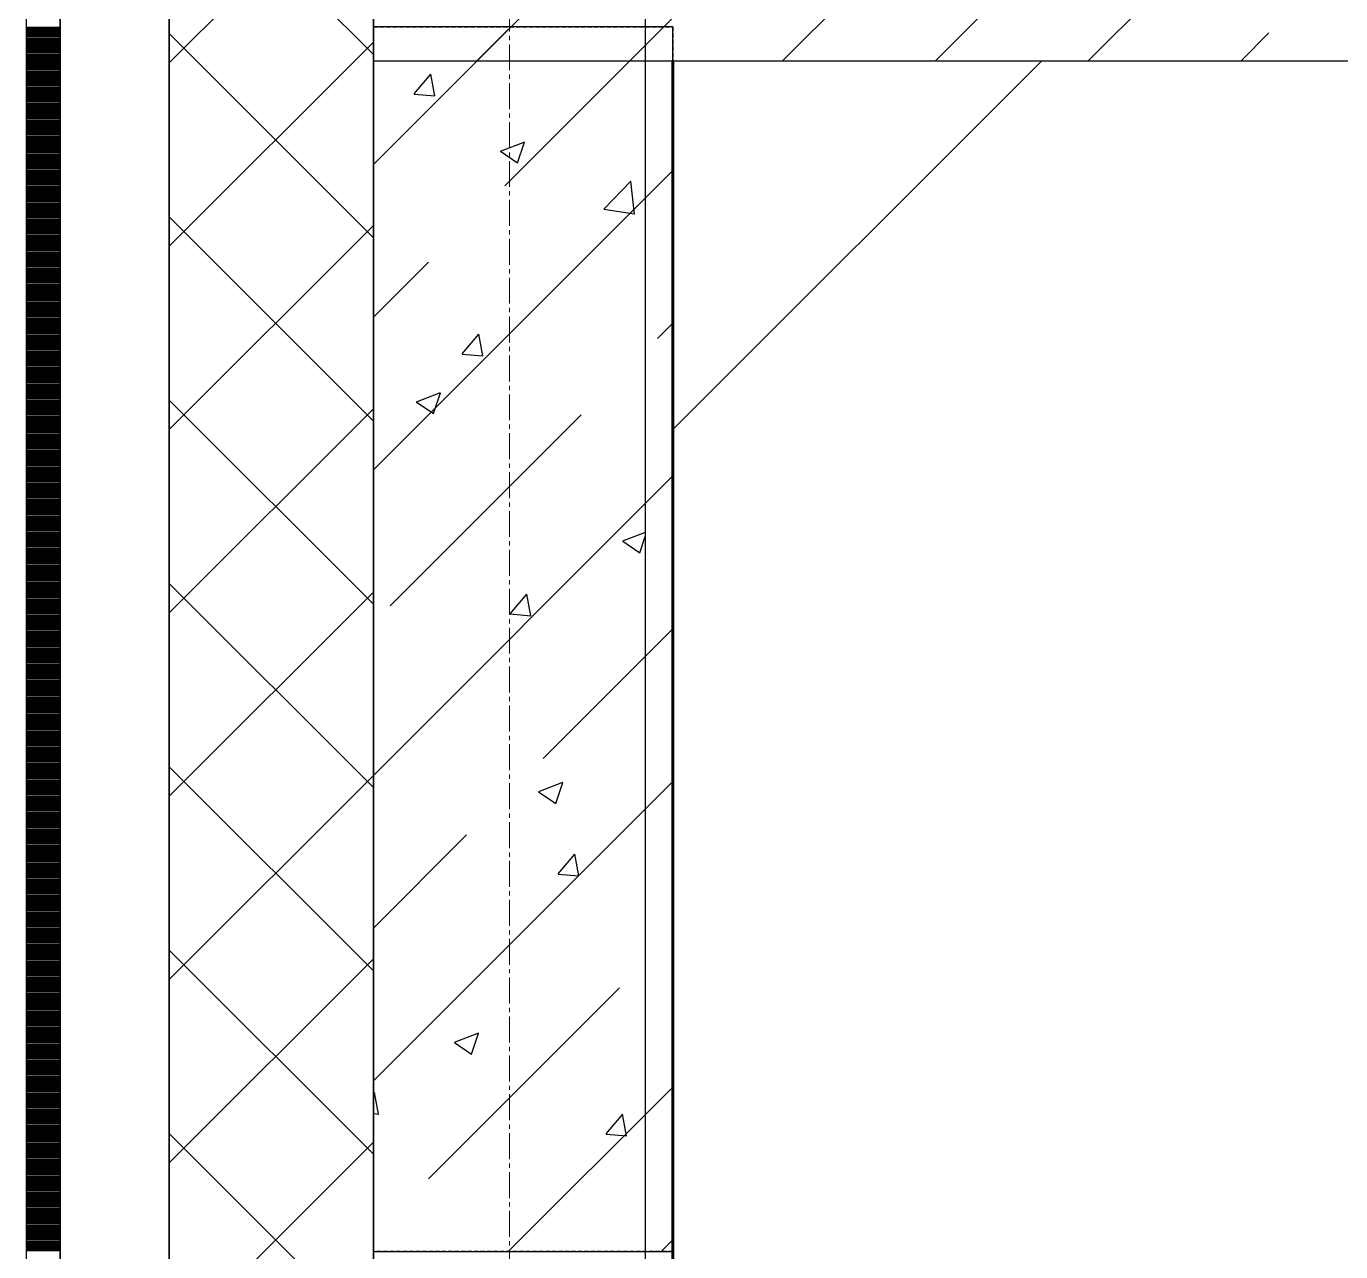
# Model space of a CAD drawing. Header units: millimetres. Extents: x 538266 to 1167394, y 114608 to 637157.
# Drawn here: x 1046079 to 1047044, y 559669 to 560569 of the extents above; entities that cross this region are included whole.
import ezdxf

# ---------------------------------------------------------------- set-up
doc = ezdxf.new("R2010")
doc.units = ezdxf.units.MM
for name, pattern in [('CENTER2', [28.575, 19.05, -3.175, 3.175, -3.175]), ('DASHED', [19.05, 12.7, -6.35]), ('HIDDEN2', [4.7625, 3.175, -1.5875])]:
    doc.linetypes.add(name, pattern=pattern)
for name, color, linetype, lineweight in [('0) шт стен 3 эт', 150, 'Continuous', 60), ('АР_Колонны', 70, 'Continuous', 30), ('АР_Стены ЖБ', 7, 'Continuous', 35), ('АР_Стены ПЕНОблок', 52, 'Continuous', 20), ('АР_Тонкая', 254, 'Continuous', 5), ('АР_Утеплитель', 31, 'Continuous', 0), ('АР_Штриховка', 8, 'Continuous', 0)]:
    doc.layers.add(name, color=color, linetype=linetype, lineweight=lineweight)
doc.layers.add('АР_Делит', color=120, linetype='Continuous', lineweight=0, plot=False)
doc.layers.add('РД_Оси_100', color=7, linetype='Continuous', lineweight=0, true_color=0x525252)
doc.layers.add('ФВ-5', color=7, linetype='Continuous')

# ---------------------------------------------------------------- blocks, each defined once
blk = doc.blocks.new('СОШ_2200_АР_ОСИ_М100_28.05.24')
at = {"layer": 'АР_Делит', "color": 251, "linetype": 'DASHED', "true_color": 0x636466}
blk.add_lwpolyline([(114955, 135155), (114955, -355), (93595.036, -355), (93595.036, 13855), (94145, 13855), (94145, 68320), (66055, 68320), (66055, 13857.73), (83455, 13857.73), (83455, -355), (45245, -355), (45245, 13145), (44695, 13145), (44695, 26755), (45245, 26755), (45245, 68320), (20455, 68320), (20455, 26755), (27955, 26755), (27955, 13145), (-355, 13145), (-355, 100855)], dxfattribs=at)
at = {"layer": 'РД_Оси_100', "color": 251, "linetype": 'CENTER2', "true_color": 0x636466}
blk.add_line((0, -6155), (0, 139938.679), dxfattribs=at)
blk = doc.blocks.new('3_этаж1')
at = {"layer": 'АР_Колонны', "color": 18, "linetype": 'HIDDEN2', "lineweight": 25, "true_color": 0x000000}
for p, q in [((684283.57, 560568.74), (684503.57, 560568.74)), ((684283.57, 559668.74), (684283.57, 560568.74)), ((684503.57, 560568.74), (684503.57, 559668.74)), ((684503.57, 559668.74), (684283.57, 559668.74))]:
    blk.add_line(p, q, dxfattribs=at)
at = {"layer": 'АР_Колонны', "color": 18, "linetype": 'Continuous', "lineweight": 25, "true_color": 0x000000}
for p, q in [((684503.57, 560568.74), (684283.57, 560568.74)), ((684283.57, 560568.74), (684283.57, 559668.74)), ((684503.57, 560568.74), (684283.57, 560568.74)), ((684283.57, 560568.74), (684283.57, 559668.74)), ((684503.57, 559668.74), (684503.57, 560568.74)), ((684503.57, 559668.74), (684503.57, 560568.74)), ((684283.57, 559668.74), (684503.57, 559668.74)), ((684283.57, 559668.74), (684503.57, 559668.74))]:
    blk.add_line(p, q, dxfattribs=at)
at = {"layer": 'АР_Стены ЖБ', "color": 18, "linetype": 'Continuous', "lineweight": 25, "true_color": 0x000000}
for p, q in [((684283.57, 560793.74), (684283.57, 560543.74)), ((684503.57, 560568.74), (684283.57, 560568.74)), ((684283.57, 560568.74), (684283.57, 559668.74)), ((684503.57, 559668.74), (684503.57, 560568.74)), ((684283.57, 560543.74), (697408.57, 560543.74)), ((684283.57, 559668.74), (684503.57, 559668.74))]:
    blk.add_line(p, q, dxfattribs=at)
at = {"layer": 'АР_Стены ПЕНОблок', "color": 18, "linetype": 'Continuous', "lineweight": 25, "true_color": 0x000000}
for p, q in [((684283.57, 587568.74), (684283.57, 511368.74)), ((684483.57, 511368.74), (684483.57, 587568.74))]:
    blk.add_line(p, q, dxfattribs=at)
at = {"layer": 'АР_Тонкая', "color": 18, "linetype": 'Continuous', "lineweight": 25, "true_color": 0x000000}
for p, q in [((684028.57, 587568.74), (684028.57, 511368.74)), ((684053.57, 587568.74), (684053.57, 511368.74)), ((684053.57, 511368.74), (684053.57, 587568.74)), ((684133.57, 511368.74), (684133.57, 587568.74))]:
    blk.add_line(p, q, dxfattribs=at)
at = {"layer": 'АР_Утеплитель', "color": 18, "linetype": 'Continuous', "lineweight": 25, "true_color": 0x000000}
for p, q in [((684133.57, 587568.74), (684133.57, 511368.74)), ((684283.57, 511368.74), (684283.57, 587568.74))]:
    blk.add_line(p, q, dxfattribs=at)
at = {"layer": 'АР_Штриховка', "color": 18, "linetype": 'Continuous', "lineweight": 25, "true_color": 0x000000}
for p, q in [((684359.65, 560543.74), (684609.65, 560793.74)), ((684584.16, 560543.74), (684834.16, 560793.74)), ((684808.67, 560543.74), (685058.67, 560793.74)), ((684283.57, 560548.46), (684133.57, 560698.46)), ((684133.57, 560542.17), (684283.57, 560692.17)), ((684696.41, 560543.74), (684829.11, 560676.44)), ((684471.91, 560543.74), (684520.41, 560592.25)), ((684028.57, 560568.49), (684053.57, 560568.49)), ((684028.57, 560567.49), (684053.57, 560567.49)), ((684028.57, 560566.49), (684053.57, 560566.49)), ((684028.57, 560565.49), (684053.57, 560565.49)), ((684028.57, 560564.49), (684053.57, 560564.49)), ((684028.57, 560563.49), (684053.57, 560563.49)), ((684028.57, 560562.49), (684053.57, 560562.49)), ((684028.57, 560561.49), (684053.57, 560561.49)), ((684283.57, 560413.75), (684133.57, 560563.75)), ((684283.57, 560467.66), (684384.65, 560568.74)), ((684380.1, 560451.93), (684496.91, 560568.74)), ((684920.92, 560543.74), (684941.36, 560564.19)), ((684028.57, 560560.49), (684053.57, 560560.49)), ((684028.57, 560559.49), (684053.57, 560559.49)), ((684028.57, 560558.49), (684053.57, 560558.49)), ((684028.57, 560557.49), (684053.57, 560557.49)), ((684028.57, 560556.49), (684053.57, 560556.49)), ((684028.57, 560555.49), (684053.57, 560555.49)), ((684028.57, 560554.49), (684053.57, 560554.49)), ((684028.57, 560553.49), (684053.57, 560553.49)), ((684028.57, 560552.49), (684053.57, 560552.49)), ((684133.57, 560407.47), (684283.57, 560557.47)), ((684028.57, 560551.49), (684053.57, 560551.49)), ((684028.57, 560550.49), (684053.57, 560550.49)), ((684028.57, 560549.49), (684053.57, 560549.49)), ((684028.57, 560548.49), (684053.57, 560548.49)), ((684028.57, 560547.49), (684053.57, 560547.49)), ((684028.57, 560546.49), (684053.57, 560546.49)), ((684028.57, 560545.49), (684053.57, 560545.49)), ((684028.57, 560544.49), (684053.57, 560544.49)), ((684028.57, 560543.49), (684053.57, 560543.49)), ((684028.57, 560542.49), (684053.57, 560542.49)), ((684028.57, 560541.49), (684053.57, 560541.49)), ((684028.57, 560540.49), (684053.57, 560540.49)), ((684028.57, 560539.49), (684053.57, 560539.49)), ((684028.57, 560538.49), (684053.57, 560538.49)), ((684028.57, 560537.49), (684053.57, 560537.49)), ((684028.57, 560536.49), (684053.57, 560536.49)), ((684028.57, 560535.49), (684053.57, 560535.49)), ((684028.57, 560534.49), (684053.57, 560534.49)), ((684028.57, 560533.49), (684053.57, 560533.49)), ((684028.57, 560532.49), (684053.57, 560532.49)), ((684313.59, 560519.36), (684325.84, 560533.95)), ((684328.64, 560518), (684325.7, 560533.92)), ((684028.57, 560531.49), (684053.57, 560531.49)), ((684028.57, 560530.49), (684053.57, 560530.49)), ((684028.57, 560529.49), (684053.57, 560529.49)), ((684028.57, 560528.49), (684053.57, 560528.49)), ((684028.57, 560527.49), (684053.57, 560527.49)), ((684028.57, 560526.49), (684053.57, 560526.49)), ((684028.57, 560525.49), (684053.57, 560525.49)), ((684028.57, 560524.49), (684053.57, 560524.49)), ((684028.57, 560523.49), (684053.57, 560523.49)), ((684028.57, 560522.49), (684053.57, 560522.49)), ((684028.57, 560521.49), (684053.57, 560521.49)), ((684028.57, 560520.49), (684053.57, 560520.49)), ((684028.57, 560519.49), (684053.57, 560519.49)), ((684028.57, 560518.49), (684053.57, 560518.49)), ((684028.57, 560517.49), (684053.57, 560517.49)), ((684028.57, 560516.49), (684053.57, 560516.49)), ((684028.57, 560515.49), (684053.57, 560515.49)), ((684028.57, 560514.49), (684053.57, 560514.49)), ((684028.57, 560513.49), (684053.57, 560513.49)), ((684313.59, 560519.35), (684328.77, 560518.02)), ((684028.57, 560512.49), (684053.57, 560512.49)), ((684028.57, 560511.49), (684053.57, 560511.49)), ((684028.57, 560510.49), (684053.57, 560510.49)), ((684028.57, 560509.49), (684053.57, 560509.49)), ((684028.57, 560508.49), (684053.57, 560508.49)), ((684028.57, 560507.49), (684053.57, 560507.49)), ((684028.57, 560506.49), (684053.57, 560506.49)), ((684028.57, 560505.49), (684053.57, 560505.49)), ((684028.57, 560504.49), (684053.57, 560504.49)), ((684028.57, 560503.49), (684053.57, 560503.49)), ((684028.57, 560502.49), (684053.57, 560502.49)), ((684028.57, 560501.49), (684053.57, 560501.49)), ((684028.57, 560500.49), (684053.57, 560500.49)), ((684028.57, 560499.49), (684053.57, 560499.49)), ((684028.57, 560498.49), (684053.57, 560498.49)), ((684028.57, 560497.49), (684053.57, 560497.49)), ((684028.57, 560496.49), (684053.57, 560496.49)), ((684028.57, 560495.49), (684053.57, 560495.49)), ((684028.57, 560494.49), (684053.57, 560494.49)), ((684028.57, 560493.49), (684053.57, 560493.49)), ((684028.57, 560492.49), (684053.57, 560492.49)), ((684028.57, 560491.49), (684053.57, 560491.49)), ((684028.57, 560490.49), (684053.57, 560490.49)), ((684028.57, 560489.49), (684053.57, 560489.49)), ((684028.57, 560488.49), (684053.57, 560488.49)), ((684028.57, 560487.49), (684053.57, 560487.49)), ((684028.57, 560486.49), (684053.57, 560486.49)), ((684028.57, 560485.49), (684053.57, 560485.49)), ((684028.57, 560484.49), (684053.57, 560484.49)), ((684376.97, 560477.45), (684394.75, 560484.28)), ((684389.52, 560468.72), (684394.67, 560484.07)), ((684028.57, 560483.49), (684053.57, 560483.49)), ((684028.57, 560482.49), (684053.57, 560482.49)), ((684028.57, 560481.49), (684053.57, 560481.49)), ((684028.57, 560480.49), (684053.57, 560480.49)), ((684028.57, 560479.49), (684053.57, 560479.49)), ((684028.57, 560478.49), (684053.57, 560478.49)), ((684028.57, 560477.49), (684053.57, 560477.49)), ((684028.57, 560476.49), (684053.57, 560476.49)), ((684028.57, 560475.49), (684053.57, 560475.49)), ((684028.57, 560474.49), (684053.57, 560474.49)), ((684376.87, 560477.24), (684389.51, 560468.72)), ((684028.57, 560473.49), (684053.57, 560473.49)), ((684028.57, 560472.49), (684053.57, 560472.49)), ((684028.57, 560471.49), (684053.57, 560471.49)), ((684028.57, 560470.49), (684053.57, 560470.49)), ((684028.57, 560469.49), (684053.57, 560469.49)), ((684028.57, 560468.49), (684053.57, 560468.49)), ((684028.57, 560467.49), (684053.57, 560467.49)), ((684028.57, 560466.49), (684053.57, 560466.49)), ((684028.57, 560465.49), (684053.57, 560465.49)), ((684028.57, 560464.49), (684053.57, 560464.49)), ((684028.57, 560463.49), (684053.57, 560463.49)), ((684028.57, 560462.49), (684053.57, 560462.49)), ((684028.57, 560461.49), (684053.57, 560461.49)), ((684028.57, 560460.49), (684053.57, 560460.49)), ((684028.57, 560459.49), (684053.57, 560459.49)), ((684028.57, 560458.49), (684053.57, 560458.49)), ((684028.57, 560457.49), (684053.57, 560457.49)), ((684028.57, 560456.49), (684053.57, 560456.49)), ((684028.57, 560455.49), (684053.57, 560455.49)), ((684283.57, 560243.16), (684503.57, 560463.16)), ((684452.85, 560434.66), (684472.63, 560455.28)), ((684475.42, 560431.15), (684472.62, 560455.28)), ((684028.57, 560454.49), (684053.57, 560454.49)), ((684028.57, 560453.49), (684053.57, 560453.49)), ((684028.57, 560452.49), (684053.57, 560452.49)), ((684028.57, 560451.49), (684053.57, 560451.49)), ((684028.57, 560450.49), (684053.57, 560450.49)), ((684028.57, 560449.49), (684053.57, 560449.49)), ((684028.57, 560448.49), (684053.57, 560448.49)), ((684028.57, 560447.49), (684053.57, 560447.49)), ((684028.57, 560446.49), (684053.57, 560446.49)), ((684028.57, 560445.49), (684053.57, 560445.49)), ((684028.57, 560444.49), (684053.57, 560444.49)), ((684028.57, 560443.49), (684053.57, 560443.49)), ((684028.57, 560442.49), (684053.57, 560442.49)), ((684028.57, 560441.49), (684053.57, 560441.49)), ((684028.57, 560440.49), (684053.57, 560440.49)), ((684028.57, 560439.49), (684053.57, 560439.49)), ((684028.57, 560438.49), (684053.57, 560438.49)), ((684028.57, 560437.49), (684053.57, 560437.49)), ((684028.57, 560436.49), (684053.57, 560436.49)), ((684028.57, 560435.49), (684053.57, 560435.49)), ((684028.57, 560434.49), (684053.57, 560434.49)), ((684028.57, 560433.49), (684053.57, 560433.49)), ((684028.57, 560432.49), (684053.57, 560432.49)), ((684028.57, 560431.49), (684053.57, 560431.49)), ((684028.57, 560430.49), (684053.57, 560430.49)), ((684028.57, 560429.49), (684053.57, 560429.49)), ((684028.57, 560428.49), (684053.57, 560428.49)), ((684028.57, 560427.49), (684053.57, 560427.49)), ((684028.57, 560426.49), (684053.57, 560426.49)), ((684283.57, 560279.05), (684133.57, 560429.05)), ((684452.84, 560434.69), (684475.43, 560431.18)), ((684028.57, 560425.49), (684053.57, 560425.49)), ((684028.57, 560424.49), (684053.57, 560424.49)), ((684028.57, 560423.49), (684053.57, 560423.49)), ((684028.57, 560422.49), (684053.57, 560422.49)), ((684028.57, 560421.49), (684053.57, 560421.49)), ((684028.57, 560420.49), (684053.57, 560420.49)), ((684028.57, 560419.49), (684053.57, 560419.49)), ((684028.57, 560418.49), (684053.57, 560418.49)), ((684028.57, 560417.49), (684053.57, 560417.49)), ((684028.57, 560416.49), (684053.57, 560416.49)), ((684133.57, 560272.76), (684283.57, 560422.76)), ((684028.57, 560415.49), (684053.57, 560415.49)), ((684028.57, 560414.49), (684053.57, 560414.49)), ((684028.57, 560413.49), (684053.57, 560413.49)), ((684028.57, 560412.49), (684053.57, 560412.49)), ((684028.57, 560411.49), (684053.57, 560411.49)), ((684028.57, 560410.49), (684053.57, 560410.49)), ((684028.57, 560409.49), (684053.57, 560409.49)), ((684028.57, 560408.49), (684053.57, 560408.49)), ((684028.57, 560407.49), (684053.57, 560407.49)), ((684028.57, 560406.49), (684053.57, 560406.49)), ((684028.57, 560405.49), (684053.57, 560405.49)), ((684028.57, 560404.49), (684053.57, 560404.49)), ((684028.57, 560403.49), (684053.57, 560403.49)), ((684028.57, 560402.49), (684053.57, 560402.49)), ((684028.57, 560401.49), (684053.57, 560401.49)), ((684028.57, 560400.49), (684053.57, 560400.49)), ((684028.57, 560399.49), (684053.57, 560399.49)), ((684028.57, 560398.49), (684053.57, 560398.49)), ((684028.57, 560397.49), (684053.57, 560397.49)), ((684028.57, 560396.49), (684053.57, 560396.49)), ((684028.57, 560395.49), (684053.57, 560395.49)), ((684028.57, 560394.49), (684053.57, 560394.49)), ((684028.57, 560393.49), (684053.57, 560393.49)), ((684028.57, 560392.49), (684053.57, 560392.49)), ((684028.57, 560391.49), (684053.57, 560391.49)), ((684028.57, 560390.49), (684053.57, 560390.49)), ((684028.57, 560389.49), (684053.57, 560389.49)), ((684028.57, 560388.49), (684053.57, 560388.49)), ((684028.57, 560387.49), (684053.57, 560387.49)), ((684283.57, 560355.41), (684323.97, 560395.81)), ((684028.57, 560386.49), (684053.57, 560386.49)), ((684028.57, 560385.49), (684053.57, 560385.49)), ((684028.57, 560384.49), (684053.57, 560384.49)), ((684028.57, 560383.49), (684053.57, 560383.49)), ((684028.57, 560382.49), (684053.57, 560382.49)), ((684028.57, 560381.49), (684053.57, 560381.49)), ((684028.57, 560380.49), (684053.57, 560380.49)), ((684028.57, 560379.49), (684053.57, 560379.49)), ((684028.57, 560378.49), (684053.57, 560378.49)), ((684028.57, 560377.49), (684053.57, 560377.49)), ((684028.57, 560376.49), (684053.57, 560376.49)), ((684028.57, 560375.49), (684053.57, 560375.49)), ((684028.57, 560374.49), (684053.57, 560374.49)), ((684028.57, 560373.49), (684053.57, 560373.49)), ((684028.57, 560372.49), (684053.57, 560372.49)), ((684028.57, 560371.49), (684053.57, 560371.49)), ((684028.57, 560370.49), (684053.57, 560370.49)), ((684028.57, 560369.49), (684053.57, 560369.49)), ((684028.57, 560368.49), (684053.57, 560368.49)), ((684028.57, 560367.49), (684053.57, 560367.49)), ((684028.57, 560366.49), (684053.57, 560366.49)), ((684028.57, 560365.49), (684053.57, 560365.49)), ((684028.57, 560364.49), (684053.57, 560364.49)), ((684028.57, 560363.49), (684053.57, 560363.49)), ((684028.57, 560362.49), (684053.57, 560362.49)), ((684028.57, 560361.49), (684053.57, 560361.49)), ((684028.57, 560360.49), (684053.57, 560360.49)), ((684028.57, 560359.49), (684053.57, 560359.49)), ((684028.57, 560358.49), (684053.57, 560358.49)), ((684028.57, 560357.49), (684053.57, 560357.49)), ((684028.57, 560356.49), (684053.57, 560356.49)), ((684028.57, 560355.49), (684053.57, 560355.49)), ((684028.57, 560354.49), (684053.57, 560354.49)), ((684028.57, 560353.49), (684053.57, 560353.49)), ((684028.57, 560352.49), (684053.57, 560352.49)), ((684028.57, 560351.49), (684053.57, 560351.49)), ((684028.57, 560350.49), (684053.57, 560350.49)), ((684028.57, 560349.49), (684053.57, 560349.49)), ((684492.35, 560339.68), (684503.57, 560350.9)), ((684028.57, 560348.49), (684053.57, 560348.49)), ((684028.57, 560347.49), (684053.57, 560347.49)), ((684028.57, 560346.49), (684053.57, 560346.49)), ((684028.57, 560345.49), (684053.57, 560345.49)), ((684028.57, 560344.49), (684053.57, 560344.49)), ((684028.57, 560343.49), (684053.57, 560343.49)), ((684028.57, 560342.49), (684053.57, 560342.49)), ((684028.57, 560341.49), (684053.57, 560341.49)), ((684028.57, 560340.49), (684053.57, 560340.49)), ((684028.57, 560339.49), (684053.57, 560339.49)), ((684348.84, 560328.3), (684361.08, 560342.9)), ((684363.88, 560326.94), (684360.94, 560342.86)), ((684028.57, 560338.49), (684053.57, 560338.49)), ((684028.57, 560337.49), (684053.57, 560337.49)), ((684028.57, 560336.49), (684053.57, 560336.49)), ((684028.57, 560335.49), (684053.57, 560335.49)), ((684028.57, 560334.49), (684053.57, 560334.49)), ((684028.57, 560333.49), (684053.57, 560333.49)), ((684028.57, 560332.49), (684053.57, 560332.49)), ((684028.57, 560331.49), (684053.57, 560331.49)), ((684028.57, 560330.49), (684053.57, 560330.49)), ((684028.57, 560329.49), (684053.57, 560329.49)), ((684028.57, 560328.49), (684053.57, 560328.49)), ((684028.57, 560327.49), (684053.57, 560327.49)), ((684028.57, 560326.49), (684053.57, 560326.49)), ((684028.57, 560325.49), (684053.57, 560325.49)), ((684028.57, 560324.49), (684053.57, 560324.49)), ((684028.57, 560323.49), (684053.57, 560323.49)), ((684028.57, 560322.49), (684053.57, 560322.49)), ((684028.57, 560321.49), (684053.57, 560321.49)), ((684028.57, 560320.49), (684053.57, 560320.49)), ((684348.83, 560328.29), (684364.02, 560326.97)), ((684028.57, 560319.49), (684053.57, 560319.49)), ((684028.57, 560318.49), (684053.57, 560318.49)), ((684028.57, 560317.49), (684053.57, 560317.49)), ((684028.57, 560316.49), (684053.57, 560316.49)), ((684028.57, 560315.49), (684053.57, 560315.49)), ((684028.57, 560314.49), (684053.57, 560314.49)), ((684028.57, 560313.49), (684053.57, 560313.49)), ((684028.57, 560312.49), (684053.57, 560312.49)), ((684028.57, 560311.49), (684053.57, 560311.49)), ((684028.57, 560310.49), (684053.57, 560310.49)), ((684028.57, 560309.49), (684053.57, 560309.49)), ((684028.57, 560308.49), (684053.57, 560308.49)), ((684028.57, 560307.49), (684053.57, 560307.49)), ((684028.57, 560306.49), (684053.57, 560306.49)), ((684028.57, 560305.49), (684053.57, 560305.49)), ((684028.57, 560304.49), (684053.57, 560304.49)), ((684028.57, 560303.49), (684053.57, 560303.49)), ((684028.57, 560302.49), (684053.57, 560302.49)), ((684028.57, 560301.49), (684053.57, 560301.49)), ((684028.57, 560300.49), (684053.57, 560300.49)), ((684028.57, 560299.49), (684053.57, 560299.49)), ((684028.57, 560298.49), (684053.57, 560298.49)), ((684028.57, 560297.49), (684053.57, 560297.49)), ((684028.57, 560296.49), (684053.57, 560296.49)), ((684028.57, 560295.49), (684053.57, 560295.49)), ((684028.57, 560294.49), (684053.57, 560294.49)), ((684028.57, 560293.49), (684053.57, 560293.49)), ((684028.57, 560292.49), (684053.57, 560292.49)), ((684028.57, 560291.49), (684053.57, 560291.49)), ((684283.57, 560144.35), (684133.57, 560294.35)), ((684315.07, 560293.06), (684327.71, 560284.53)), ((684315.17, 560293.26), (684332.95, 560300.09)), ((684327.72, 560284.53), (684332.87, 560299.88)), ((684028.57, 560290.49), (684053.57, 560290.49)), ((684028.57, 560289.49), (684053.57, 560289.49)), ((684028.57, 560288.49), (684053.57, 560288.49)), ((684028.57, 560287.49), (684053.57, 560287.49)), ((684028.57, 560286.49), (684053.57, 560286.49)), ((684028.57, 560285.49), (684053.57, 560285.49)), ((684028.57, 560284.49), (684053.57, 560284.49)), ((684028.57, 560283.49), (684053.57, 560283.49)), ((684028.57, 560282.49), (684053.57, 560282.49)), ((684028.57, 560281.49), (684053.57, 560281.49)), ((684133.57, 560138.06), (684283.57, 560288.06)), ((684295.91, 560143.24), (684436.22, 560283.55)), ((684028.57, 560280.49), (684053.57, 560280.49)), ((684028.57, 560279.49), (684053.57, 560279.49)), ((684028.57, 560278.49), (684053.57, 560278.49)), ((684028.57, 560277.49), (684053.57, 560277.49)), ((684028.57, 560276.49), (684053.57, 560276.49)), ((684028.57, 560275.49), (684053.57, 560275.49)), ((684028.57, 560274.49), (684053.57, 560274.49)), ((684028.57, 560273.49), (684053.57, 560273.49)), ((684028.57, 560272.49), (684053.57, 560272.49)), ((684028.57, 560271.49), (684053.57, 560271.49)), ((684028.57, 560270.49), (684053.57, 560270.49)), ((684028.57, 560269.49), (684053.57, 560269.49)), ((684028.57, 560268.49), (684053.57, 560268.49)), ((684028.57, 560267.49), (684053.57, 560267.49)), ((684028.57, 560266.49), (684053.57, 560266.49)), ((684028.57, 560265.49), (684053.57, 560265.49)), ((684028.57, 560264.49), (684053.57, 560264.49)), ((684028.57, 560263.49), (684053.57, 560263.49)), ((684028.57, 560262.49), (684053.57, 560262.49)), ((684028.57, 560261.49), (684053.57, 560261.49)), ((684028.57, 560260.49), (684053.57, 560260.49)), ((684028.57, 560259.49), (684053.57, 560259.49)), ((684028.57, 560258.49), (684053.57, 560258.49)), ((684028.57, 560257.49), (684053.57, 560257.49)), ((684028.57, 560256.49), (684053.57, 560256.49)), ((684028.57, 560255.49), (684053.57, 560255.49)), ((684028.57, 560254.49), (684053.57, 560254.49)), ((684028.57, 560253.49), (684053.57, 560253.49)), ((684028.57, 560252.49), (684053.57, 560252.49)), ((684028.57, 560251.49), (684053.57, 560251.49)), ((684028.57, 560250.49), (684053.57, 560250.49)), ((684028.57, 560249.49), (684053.57, 560249.49)), ((684028.57, 560248.49), (684053.57, 560248.49)), ((684028.57, 560247.49), (684053.57, 560247.49)), ((684028.57, 560246.49), (684053.57, 560246.49)), ((684028.57, 560245.49), (684053.57, 560245.49)), ((684028.57, 560244.49), (684053.57, 560244.49)), ((684028.57, 560243.49), (684053.57, 560243.49)), ((684028.57, 560242.49), (684053.57, 560242.49)), ((684028.57, 560241.49), (684053.57, 560241.49)), ((684028.57, 560240.49), (684053.57, 560240.49)), ((684028.57, 560239.49), (684053.57, 560239.49)), ((684028.57, 560238.49), (684053.57, 560238.49)), ((684028.57, 560237.49), (684053.57, 560237.49)), ((684028.57, 560236.49), (684053.57, 560236.49)), ((684028.57, 560235.49), (684053.57, 560235.49)), ((684028.57, 560234.49), (684053.57, 560234.49)), ((684028.57, 560233.49), (684053.57, 560233.49)), ((684283.57, 560018.65), (684503.57, 560238.65)), ((684028.57, 560232.49), (684053.57, 560232.49)), ((684028.57, 560231.49), (684053.57, 560231.49)), ((684028.57, 560230.49), (684053.57, 560230.49)), ((684028.57, 560229.49), (684053.57, 560229.49)), ((684028.57, 560228.49), (684053.57, 560228.49)), ((684028.57, 560227.49), (684053.57, 560227.49)), ((684028.57, 560226.49), (684053.57, 560226.49)), ((684028.57, 560225.49), (684053.57, 560225.49)), ((684028.57, 560224.49), (684053.57, 560224.49)), ((684028.57, 560223.49), (684053.57, 560223.49)), ((684028.57, 560222.49), (684053.57, 560222.49)), ((684028.57, 560221.49), (684053.57, 560221.49)), ((684028.57, 560220.49), (684053.57, 560220.49)), ((684028.57, 560219.49), (684053.57, 560219.49)), ((684028.57, 560218.49), (684053.57, 560218.49)), ((684028.57, 560217.49), (684053.57, 560217.49)), ((684028.57, 560216.49), (684053.57, 560216.49)), ((684028.57, 560215.49), (684053.57, 560215.49)), ((684028.57, 560214.49), (684053.57, 560214.49)), ((684028.57, 560213.49), (684053.57, 560213.49)), ((684028.57, 560212.49), (684053.57, 560212.49)), ((684028.57, 560211.49), (684053.57, 560211.49)), ((684028.57, 560210.49), (684053.57, 560210.49)), ((684028.57, 560209.49), (684053.57, 560209.49)), ((684028.57, 560208.49), (684053.57, 560208.49)), ((684028.57, 560207.49), (684053.57, 560207.49)), ((684028.57, 560206.49), (684053.57, 560206.49)), ((684028.57, 560205.49), (684053.57, 560205.49)), ((684028.57, 560204.49), (684053.57, 560204.49)), ((684028.57, 560203.49), (684053.57, 560203.49)), ((684028.57, 560202.49), (684053.57, 560202.49)), ((684028.57, 560201.49), (684053.57, 560201.49)), ((684028.57, 560200.49), (684053.57, 560200.49)), ((684028.57, 560199.49), (684053.57, 560199.49)), ((684028.57, 560198.49), (684053.57, 560198.49)), ((684028.57, 560197.49), (684053.57, 560197.49)), ((684028.57, 560196.49), (684053.57, 560196.49)), ((684028.57, 560195.49), (684053.57, 560195.49)), ((684028.57, 560194.49), (684053.57, 560194.49)), ((684466.78, 560191), (684483.57, 560197.44)), ((684479.33, 560182.27), (684483.57, 560194.91)), ((684028.57, 560193.49), (684053.57, 560193.49)), ((684028.57, 560192.49), (684053.57, 560192.49)), ((684028.57, 560191.49), (684053.57, 560191.49)), ((684028.57, 560190.49), (684053.57, 560190.49)), ((684028.57, 560189.49), (684053.57, 560189.49)), ((684028.57, 560188.49), (684053.57, 560188.49)), ((684028.57, 560187.49), (684053.57, 560187.49)), ((684028.57, 560186.49), (684053.57, 560186.49)), ((684028.57, 560185.49), (684053.57, 560185.49)), ((684466.69, 560190.79), (684479.32, 560182.27)), ((684028.57, 560184.49), (684053.57, 560184.49)), ((684028.57, 560183.49), (684053.57, 560183.49)), ((684028.57, 560182.49), (684053.57, 560182.49)), ((684028.57, 560181.49), (684053.57, 560181.49)), ((684028.57, 560180.49), (684053.57, 560180.49)), ((684028.57, 560179.49), (684053.57, 560179.49)), ((684028.57, 560178.49), (684053.57, 560178.49)), ((684028.57, 560177.49), (684053.57, 560177.49)), ((684028.57, 560176.49), (684053.57, 560176.49)), ((684028.57, 560175.49), (684053.57, 560175.49)), ((684028.57, 560174.49), (684053.57, 560174.49)), ((684028.57, 560173.49), (684053.57, 560173.49)), ((684028.57, 560172.49), (684053.57, 560172.49)), ((684028.57, 560171.49), (684053.57, 560171.49)), ((684028.57, 560170.49), (684053.57, 560170.49)), ((684028.57, 560169.49), (684053.57, 560169.49)), ((684028.57, 560168.49), (684053.57, 560168.49)), ((684028.57, 560167.49), (684053.57, 560167.49)), ((684028.57, 560166.49), (684053.57, 560166.49)), ((684028.57, 560165.49), (684053.57, 560165.49)), ((684028.57, 560164.49), (684053.57, 560164.49)), ((684028.57, 560163.49), (684053.57, 560163.49)), ((684028.57, 560162.49), (684053.57, 560162.49)), ((684028.57, 560161.49), (684053.57, 560161.49)), ((684028.57, 560160.49), (684053.57, 560160.49)), ((684028.57, 560159.49), (684053.57, 560159.49)), ((684028.57, 560158.49), (684053.57, 560158.49)), ((684028.57, 560157.49), (684053.57, 560157.49)), ((684028.57, 560156.49), (684053.57, 560156.49)), ((684283.57, 560009.64), (684133.57, 560159.64)), ((684028.57, 560155.49), (684053.57, 560155.49)), ((684028.57, 560154.49), (684053.57, 560154.49)), ((684028.57, 560153.49), (684053.57, 560153.49)), ((684028.57, 560152.49), (684053.57, 560152.49)), ((684028.57, 560151.49), (684053.57, 560151.49)), ((684028.57, 560150.49), (684053.57, 560150.49)), ((684028.57, 560149.49), (684053.57, 560149.49)), ((684028.57, 560148.49), (684053.57, 560148.49)), ((684028.57, 560147.49), (684053.57, 560147.49)), ((684028.57, 560146.49), (684053.57, 560146.49)), ((684133.57, 560003.35), (684283.57, 560153.35)), ((684384.08, 560137.25), (684396.32, 560151.84)), ((684399.12, 560135.88), (684396.19, 560151.8)), ((684028.57, 560145.49), (684053.57, 560145.49)), ((684028.57, 560144.49), (684053.57, 560144.49)), ((684028.57, 560143.49), (684053.57, 560143.49)), ((684028.57, 560142.49), (684053.57, 560142.49)), ((684028.57, 560141.49), (684053.57, 560141.49)), ((684028.57, 560140.49), (684053.57, 560140.49)), ((684028.57, 560139.49), (684053.57, 560139.49)), ((684028.57, 560138.49), (684053.57, 560138.49)), ((684028.57, 560137.49), (684053.57, 560137.49)), ((684028.57, 560136.49), (684053.57, 560136.49)), ((684384.08, 560137.24), (684399.26, 560135.91)), ((684028.57, 560135.49), (684053.57, 560135.49)), ((684028.57, 560134.49), (684053.57, 560134.49)), ((684028.57, 560133.49), (684053.57, 560133.49)), ((684028.57, 560132.49), (684053.57, 560132.49)), ((684028.57, 560131.49), (684053.57, 560131.49)), ((684028.57, 560130.49), (684053.57, 560130.49)), ((684028.57, 560129.49), (684053.57, 560129.49)), ((684028.57, 560128.49), (684053.57, 560128.49)), ((684028.57, 560127.49), (684053.57, 560127.49)), ((684028.57, 560126.49), (684053.57, 560126.49)), ((684028.57, 560125.49), (684053.57, 560125.49)), ((684028.57, 560124.49), (684053.57, 560124.49)), ((684028.57, 560123.49), (684053.57, 560123.49)), ((684028.57, 560122.49), (684053.57, 560122.49)), ((684028.57, 560121.49), (684053.57, 560121.49)), ((684028.57, 560120.49), (684053.57, 560120.49)), ((684028.57, 560119.49), (684053.57, 560119.49)), ((684028.57, 560118.49), (684053.57, 560118.49)), ((684028.57, 560117.49), (684053.57, 560117.49)), ((684408.16, 560030.98), (684503.57, 560126.4)), ((684028.57, 560116.49), (684053.57, 560116.49)), ((684028.57, 560115.49), (684053.57, 560115.49)), ((684028.57, 560114.49), (684053.57, 560114.49)), ((684028.57, 560113.49), (684053.57, 560113.49)), ((684028.57, 560112.49), (684053.57, 560112.49)), ((684028.57, 560111.49), (684053.57, 560111.49)), ((684028.57, 560110.49), (684053.57, 560110.49)), ((684028.57, 560109.49), (684053.57, 560109.49)), ((684028.57, 560108.49), (684053.57, 560108.49)), ((684028.57, 560107.49), (684053.57, 560107.49)), ((684028.57, 560106.49), (684053.57, 560106.49)), ((684028.57, 560105.49), (684053.57, 560105.49)), ((684028.57, 560104.49), (684053.57, 560104.49)), ((684028.57, 560103.49), (684053.57, 560103.49)), ((684028.57, 560102.49), (684053.57, 560102.49)), ((684028.57, 560101.49), (684053.57, 560101.49)), ((684028.57, 560100.49), (684053.57, 560100.49)), ((684028.57, 560099.49), (684053.57, 560099.49)), ((684028.57, 560098.49), (684053.57, 560098.49)), ((684028.57, 560097.49), (684053.57, 560097.49)), ((684028.57, 560096.49), (684053.57, 560096.49)), ((684028.57, 560095.49), (684053.57, 560095.49)), ((684028.57, 560094.49), (684053.57, 560094.49)), ((684028.57, 560093.49), (684053.57, 560093.49)), ((684028.57, 560092.49), (684053.57, 560092.49)), ((684028.57, 560091.49), (684053.57, 560091.49)), ((684028.57, 560090.49), (684053.57, 560090.49)), ((684028.57, 560089.49), (684053.57, 560089.49)), ((684028.57, 560088.49), (684053.57, 560088.49)), ((684028.57, 560087.49), (684053.57, 560087.49)), ((684028.57, 560086.49), (684053.57, 560086.49)), ((684028.57, 560085.49), (684053.57, 560085.49)), ((684028.57, 560084.49), (684053.57, 560084.49)), ((684028.57, 560083.49), (684053.57, 560083.49)), ((684028.57, 560082.49), (684053.57, 560082.49)), ((684028.57, 560081.49), (684053.57, 560081.49)), ((684028.57, 560080.49), (684053.57, 560080.49)), ((684028.57, 560079.49), (684053.57, 560079.49)), ((684028.57, 560078.49), (684053.57, 560078.49)), ((684028.57, 560077.49), (684053.57, 560077.49)), ((684028.57, 560076.49), (684053.57, 560076.49)), ((684028.57, 560075.49), (684053.57, 560075.49)), ((684028.57, 560074.49), (684053.57, 560074.49)), ((684028.57, 560073.49), (684053.57, 560073.49)), ((684028.57, 560072.49), (684053.57, 560072.49)), ((684028.57, 560071.49), (684053.57, 560071.49)), ((684028.57, 560070.49), (684053.57, 560070.49)), ((684028.57, 560069.49), (684053.57, 560069.49)), ((684028.57, 560068.49), (684053.57, 560068.49)), ((684028.57, 560067.49), (684053.57, 560067.49)), ((684028.57, 560066.49), (684053.57, 560066.49)), ((684028.57, 560065.49), (684053.57, 560065.49)), ((684028.57, 560064.49), (684053.57, 560064.49)), ((684028.57, 560063.49), (684053.57, 560063.49)), ((684028.57, 560062.49), (684053.57, 560062.49)), ((684028.57, 560061.49), (684053.57, 560061.49)), ((684028.57, 560060.49), (684053.57, 560060.49)), ((684028.57, 560059.49), (684053.57, 560059.49)), ((684028.57, 560058.49), (684053.57, 560058.49)), ((684028.57, 560057.49), (684053.57, 560057.49)), ((684028.57, 560056.49), (684053.57, 560056.49)), ((684028.57, 560055.49), (684053.57, 560055.49)), ((684028.57, 560054.49), (684053.57, 560054.49)), ((684028.57, 560053.49), (684053.57, 560053.49)), ((684028.57, 560052.49), (684053.57, 560052.49)), ((684028.57, 560051.49), (684053.57, 560051.49)), ((684028.57, 560050.49), (684053.57, 560050.49)), ((684028.57, 560049.49), (684053.57, 560049.49)), ((684028.57, 560048.49), (684053.57, 560048.49)), ((684028.57, 560047.49), (684053.57, 560047.49)), ((684028.57, 560046.49), (684053.57, 560046.49)), ((684028.57, 560045.49), (684053.57, 560045.49)), ((684028.57, 560044.49), (684053.57, 560044.49)), ((684028.57, 560043.49), (684053.57, 560043.49)), ((684028.57, 560042.49), (684053.57, 560042.49)), ((684028.57, 560041.49), (684053.57, 560041.49)), ((684028.57, 560040.49), (684053.57, 560040.49)), ((684028.57, 560039.49), (684053.57, 560039.49)), ((684028.57, 560038.49), (684053.57, 560038.49)), ((684028.57, 560037.49), (684053.57, 560037.49)), ((684028.57, 560036.49), (684053.57, 560036.49)), ((684028.57, 560035.49), (684053.57, 560035.49)), ((684028.57, 560034.49), (684053.57, 560034.49)), ((684028.57, 560033.49), (684053.57, 560033.49)), ((684028.57, 560032.49), (684053.57, 560032.49)), ((684028.57, 560031.49), (684053.57, 560031.49)), ((684028.57, 560030.49), (684053.57, 560030.49)), ((684028.57, 560029.49), (684053.57, 560029.49)), ((684028.57, 560028.49), (684053.57, 560028.49)), ((684028.57, 560027.49), (684053.57, 560027.49)), ((684028.57, 560026.49), (684053.57, 560026.49)), ((684028.57, 560025.49), (684053.57, 560025.49)), ((684028.57, 560024.49), (684053.57, 560024.49)), ((684028.57, 560023.49), (684053.57, 560023.49)), ((684028.57, 560022.49), (684053.57, 560022.49)), ((684028.57, 560021.49), (684053.57, 560021.49)), ((684283.57, 559874.94), (684133.57, 560024.94)), ((684028.57, 560020.49), (684053.57, 560020.49)), ((684028.57, 560019.49), (684053.57, 560019.49)), ((684028.57, 560018.49), (684053.57, 560018.49)), ((684028.57, 560017.49), (684053.57, 560017.49)), ((684028.57, 560016.49), (684053.57, 560016.49)), ((684028.57, 560015.49), (684053.57, 560015.49)), ((684028.57, 560014.49), (684053.57, 560014.49)), ((684028.57, 560013.49), (684053.57, 560013.49)), ((684028.57, 560012.49), (684053.57, 560012.49)), ((684028.57, 560011.49), (684053.57, 560011.49)), ((684133.57, 559868.65), (684283.57, 560018.65)), ((684283.57, 559794.14), (684503.57, 560014.14)), ((684404.98, 560006.81), (684422.76, 560013.64)), ((684417.53, 559998.08), (684422.68, 560013.43)), ((684028.57, 560010.49), (684053.57, 560010.49)), ((684028.57, 560009.49), (684053.57, 560009.49)), ((684028.57, 560008.49), (684053.57, 560008.49)), ((684028.57, 560007.49), (684053.57, 560007.49)), ((684028.57, 560006.49), (684053.57, 560006.49)), ((684028.57, 560005.49), (684053.57, 560005.49)), ((684028.57, 560004.49), (684053.57, 560004.49)), ((684028.57, 560003.49), (684053.57, 560003.49)), ((684028.57, 560002.49), (684053.57, 560002.49)), ((684028.57, 560001.49), (684053.57, 560001.49)), ((684404.88, 560006.6), (684417.52, 559998.08)), ((684028.57, 560000.49), (684053.57, 560000.49)), ((684028.57, 559999.49), (684053.57, 559999.49)), ((684028.57, 559998.49), (684053.57, 559998.49)), ((684028.57, 559997.49), (684053.57, 559997.49)), ((684028.57, 559996.49), (684053.57, 559996.49)), ((684028.57, 559995.49), (684053.57, 559995.49)), ((684028.57, 559994.49), (684053.57, 559994.49)), ((684028.57, 559993.49), (684053.57, 559993.49)), ((684028.57, 559992.49), (684053.57, 559992.49)), ((684028.57, 559991.49), (684053.57, 559991.49)), ((684028.57, 559990.49), (684053.57, 559990.49)), ((684028.57, 559989.49), (684053.57, 559989.49)), ((684028.57, 559988.49), (684053.57, 559988.49)), ((684028.57, 559987.49), (684053.57, 559987.49)), ((684028.57, 559986.49), (684053.57, 559986.49)), ((684028.57, 559985.49), (684053.57, 559985.49)), ((684028.57, 559984.49), (684053.57, 559984.49)), ((684028.57, 559983.49), (684053.57, 559983.49)), ((684028.57, 559982.49), (684053.57, 559982.49)), ((684028.57, 559981.49), (684053.57, 559981.49)), ((684028.57, 559980.49), (684053.57, 559980.49)), ((684028.57, 559979.49), (684053.57, 559979.49)), ((684028.57, 559978.49), (684053.57, 559978.49)), ((684028.57, 559977.49), (684053.57, 559977.49)), ((684028.57, 559976.49), (684053.57, 559976.49)), ((684028.57, 559975.49), (684053.57, 559975.49)), ((684028.57, 559974.49), (684053.57, 559974.49)), ((684028.57, 559973.49), (684053.57, 559973.49)), ((684028.57, 559972.49), (684053.57, 559972.49)), ((684283.57, 559906.4), (684352.03, 559974.86)), ((684028.57, 559971.49), (684053.57, 559971.49)), ((684028.57, 559970.49), (684053.57, 559970.49)), ((684028.57, 559969.49), (684053.57, 559969.49)), ((684028.57, 559968.49), (684053.57, 559968.49)), ((684028.57, 559967.49), (684053.57, 559967.49)), ((684028.57, 559966.49), (684053.57, 559966.49)), ((684028.57, 559965.49), (684053.57, 559965.49)), ((684028.57, 559964.49), (684053.57, 559964.49)), ((684028.57, 559963.49), (684053.57, 559963.49)), ((684028.57, 559962.49), (684053.57, 559962.49)), ((684028.57, 559961.49), (684053.57, 559961.49)), ((684028.57, 559960.49), (684053.57, 559960.49)), ((684028.57, 559959.49), (684053.57, 559959.49)), ((684028.57, 559958.49), (684053.57, 559958.49)), ((684028.57, 559957.49), (684053.57, 559957.49)), ((684028.57, 559956.49), (684053.57, 559956.49)), ((684028.57, 559955.49), (684053.57, 559955.49)), ((684028.57, 559954.49), (684053.57, 559954.49)), ((684028.57, 559953.49), (684053.57, 559953.49)), ((684419.32, 559946.19), (684431.57, 559960.78)), ((684434.37, 559944.83), (684431.43, 559960.75)), ((684028.57, 559952.49), (684053.57, 559952.49)), ((684028.57, 559951.49), (684053.57, 559951.49)), ((684028.57, 559950.49), (684053.57, 559950.49)), ((684028.57, 559949.49), (684053.57, 559949.49)), ((684028.57, 559948.49), (684053.57, 559948.49)), ((684028.57, 559947.49), (684053.57, 559947.49)), ((684028.57, 559946.49), (684053.57, 559946.49)), ((684028.57, 559945.49), (684053.57, 559945.49)), ((684028.57, 559944.49), (684053.57, 559944.49)), ((684028.57, 559943.49), (684053.57, 559943.49)), ((684419.32, 559946.18), (684434.5, 559944.85)), ((684028.57, 559942.49), (684053.57, 559942.49)), ((684028.57, 559941.49), (684053.57, 559941.49)), ((684028.57, 559940.49), (684053.57, 559940.49)), ((684028.57, 559939.49), (684053.57, 559939.49)), ((684028.57, 559938.49), (684053.57, 559938.49)), ((684028.57, 559937.49), (684053.57, 559937.49)), ((684028.57, 559936.49), (684053.57, 559936.49)), ((684028.57, 559935.49), (684053.57, 559935.49)), ((684028.57, 559934.49), (684053.57, 559934.49)), ((684028.57, 559933.49), (684053.57, 559933.49)), ((684028.57, 559932.49), (684053.57, 559932.49)), ((684028.57, 559931.49), (684053.57, 559931.49)), ((684028.57, 559930.49), (684053.57, 559930.49)), ((684028.57, 559929.49), (684053.57, 559929.49)), ((684028.57, 559928.49), (684053.57, 559928.49)), ((684028.57, 559927.49), (684053.57, 559927.49)), ((684028.57, 559926.49), (684053.57, 559926.49)), ((684028.57, 559925.49), (684053.57, 559925.49)), ((684028.57, 559924.49), (684053.57, 559924.49)), ((684028.57, 559923.49), (684053.57, 559923.49)), ((684028.57, 559922.49), (684053.57, 559922.49)), ((684028.57, 559921.49), (684053.57, 559921.49)), ((684028.57, 559920.49), (684053.57, 559920.49)), ((684028.57, 559919.49), (684053.57, 559919.49)), ((684028.57, 559918.49), (684053.57, 559918.49)), ((684028.57, 559917.49), (684053.57, 559917.49)), ((684028.57, 559916.49), (684053.57, 559916.49)), ((684028.57, 559915.49), (684053.57, 559915.49)), ((684028.57, 559914.49), (684053.57, 559914.49)), ((684028.57, 559913.49), (684053.57, 559913.49)), ((684028.57, 559912.49), (684053.57, 559912.49)), ((684028.57, 559911.49), (684053.57, 559911.49)), ((684028.57, 559910.49), (684053.57, 559910.49)), ((684028.57, 559909.49), (684053.57, 559909.49)), ((684028.57, 559908.49), (684053.57, 559908.49)), ((684028.57, 559907.49), (684053.57, 559907.49)), ((684028.57, 559906.49), (684053.57, 559906.49)), ((684028.57, 559905.49), (684053.57, 559905.49)), ((684028.57, 559904.49), (684053.57, 559904.49)), ((684028.57, 559903.49), (684053.57, 559903.49)), ((684028.57, 559902.49), (684053.57, 559902.49)), ((684028.57, 559901.49), (684053.57, 559901.49)), ((684028.57, 559900.49), (684053.57, 559900.49)), ((684028.57, 559899.49), (684053.57, 559899.49)), ((684028.57, 559898.49), (684053.57, 559898.49)), ((684028.57, 559897.49), (684053.57, 559897.49)), ((684028.57, 559896.49), (684053.57, 559896.49)), ((684028.57, 559895.49), (684053.57, 559895.49)), ((684028.57, 559894.49), (684053.57, 559894.49)), ((684028.57, 559893.49), (684053.57, 559893.49)), ((684028.57, 559892.49), (684053.57, 559892.49)), ((684028.57, 559891.49), (684053.57, 559891.49)), ((684028.57, 559890.49), (684053.57, 559890.49)), ((684028.57, 559889.49), (684053.57, 559889.49)), ((684028.57, 559888.49), (684053.57, 559888.49)), ((684028.57, 559887.49), (684053.57, 559887.49)), ((684028.57, 559886.49), (684053.57, 559886.49)), ((684028.57, 559885.49), (684053.57, 559885.49)), ((684283.57, 559740.23), (684133.57, 559890.23)), ((684028.57, 559884.49), (684053.57, 559884.49)), ((684028.57, 559883.49), (684053.57, 559883.49)), ((684028.57, 559882.49), (684053.57, 559882.49)), ((684028.57, 559881.49), (684053.57, 559881.49)), ((684028.57, 559880.49), (684053.57, 559880.49)), ((684028.57, 559879.49), (684053.57, 559879.49)), ((684028.57, 559878.49), (684053.57, 559878.49)), ((684028.57, 559877.49), (684053.57, 559877.49)), ((684028.57, 559876.49), (684053.57, 559876.49)), ((684133.57, 559733.95), (684283.57, 559883.95)), ((684028.57, 559875.49), (684053.57, 559875.49)), ((684028.57, 559874.49), (684053.57, 559874.49)), ((684028.57, 559873.49), (684053.57, 559873.49)), ((684028.57, 559872.49), (684053.57, 559872.49)), ((684028.57, 559871.49), (684053.57, 559871.49)), ((684028.57, 559870.49), (684053.57, 559870.49)), ((684028.57, 559869.49), (684053.57, 559869.49)), ((684028.57, 559868.49), (684053.57, 559868.49)), ((684028.57, 559867.49), (684053.57, 559867.49)), ((684028.57, 559866.49), (684053.57, 559866.49)), ((684028.57, 559865.49), (684053.57, 559865.49)), ((684028.57, 559864.49), (684053.57, 559864.49)), ((684028.57, 559863.49), (684053.57, 559863.49)), ((684028.57, 559862.49), (684053.57, 559862.49)), ((684028.57, 559861.49), (684053.57, 559861.49)), ((684028.57, 559860.49), (684053.57, 559860.49)), ((684028.57, 559859.49), (684053.57, 559859.49)), ((684028.57, 559858.49), (684053.57, 559858.49)), ((684028.57, 559857.49), (684053.57, 559857.49)), ((684028.57, 559856.49), (684053.57, 559856.49)), ((684323.97, 559722.29), (684464.29, 559862.6)), ((684028.57, 559855.49), (684053.57, 559855.49)), ((684028.57, 559854.49), (684053.57, 559854.49)), ((684028.57, 559853.49), (684053.57, 559853.49)), ((684028.57, 559852.49), (684053.57, 559852.49)), ((684028.57, 559851.49), (684053.57, 559851.49)), ((684028.57, 559850.49), (684053.57, 559850.49)), ((684028.57, 559849.49), (684053.57, 559849.49)), ((684028.57, 559848.49), (684053.57, 559848.49)), ((684028.57, 559847.49), (684053.57, 559847.49)), ((684028.57, 559846.49), (684053.57, 559846.49)), ((684028.57, 559845.49), (684053.57, 559845.49)), ((684028.57, 559844.49), (684053.57, 559844.49)), ((684028.57, 559843.49), (684053.57, 559843.49)), ((684028.57, 559842.49), (684053.57, 559842.49)), ((684028.57, 559841.49), (684053.57, 559841.49)), ((684028.57, 559840.49), (684053.57, 559840.49)), ((684028.57, 559839.49), (684053.57, 559839.49)), ((684028.57, 559838.49), (684053.57, 559838.49)), ((684028.57, 559837.49), (684053.57, 559837.49)), ((684028.57, 559836.49), (684053.57, 559836.49)), ((684028.57, 559835.49), (684053.57, 559835.49)), ((684028.57, 559834.49), (684053.57, 559834.49)), ((684028.57, 559833.49), (684053.57, 559833.49)), ((684028.57, 559832.49), (684053.57, 559832.49)), ((684028.57, 559831.49), (684053.57, 559831.49)), ((684028.57, 559830.49), (684053.57, 559830.49)), ((684028.57, 559829.49), (684053.57, 559829.49)), ((684028.57, 559828.49), (684053.57, 559828.49)), ((684028.57, 559827.49), (684053.57, 559827.49)), ((684343.18, 559822.62), (684360.96, 559829.45)), ((684355.73, 559813.89), (684360.88, 559829.24)), ((684028.57, 559826.49), (684053.57, 559826.49)), ((684028.57, 559825.49), (684053.57, 559825.49)), ((684028.57, 559824.49), (684053.57, 559824.49)), ((684028.57, 559823.49), (684053.57, 559823.49)), ((684028.57, 559822.49), (684053.57, 559822.49)), ((684028.57, 559821.49), (684053.57, 559821.49)), ((684028.57, 559820.49), (684053.57, 559820.49)), ((684028.57, 559819.49), (684053.57, 559819.49)), ((684028.57, 559818.49), (684053.57, 559818.49)), ((684343.08, 559822.41), (684355.72, 559813.89)), ((684028.57, 559817.49), (684053.57, 559817.49)), ((684028.57, 559816.49), (684053.57, 559816.49)), ((684028.57, 559815.49), (684053.57, 559815.49)), ((684028.57, 559814.49), (684053.57, 559814.49)), ((684028.57, 559813.49), (684053.57, 559813.49)), ((684028.57, 559812.49), (684053.57, 559812.49)), ((684028.57, 559811.49), (684053.57, 559811.49)), ((684028.57, 559810.49), (684053.57, 559810.49)), ((684028.57, 559809.49), (684053.57, 559809.49)), ((684028.57, 559808.49), (684053.57, 559808.49)), ((684028.57, 559807.49), (684053.57, 559807.49)), ((684028.57, 559806.49), (684053.57, 559806.49)), ((684028.57, 559805.49), (684053.57, 559805.49)), ((684028.57, 559804.49), (684053.57, 559804.49)), ((684028.57, 559803.49), (684053.57, 559803.49)), ((684028.57, 559802.49), (684053.57, 559802.49)), ((684028.57, 559801.49), (684053.57, 559801.49)), ((684028.57, 559800.49), (684053.57, 559800.49)), ((684028.57, 559799.49), (684053.57, 559799.49)), ((684028.57, 559798.49), (684053.57, 559798.49)), ((684028.57, 559797.49), (684053.57, 559797.49)), ((684028.57, 559796.49), (684053.57, 559796.49)), ((684028.57, 559795.49), (684053.57, 559795.49)), ((684028.57, 559794.49), (684053.57, 559794.49)), ((684028.57, 559793.49), (684053.57, 559793.49)), ((684028.57, 559792.49), (684053.57, 559792.49)), ((684028.57, 559791.49), (684053.57, 559791.49)), ((684028.57, 559790.49), (684053.57, 559790.49)), ((684028.57, 559789.49), (684053.57, 559789.49)), ((684382.68, 559668.74), (684503.57, 559789.64)), ((684028.57, 559788.49), (684053.57, 559788.49)), ((684028.57, 559787.49), (684053.57, 559787.49)), ((684028.57, 559786.49), (684053.57, 559786.49)), ((684028.57, 559785.49), (684053.57, 559785.49)), ((684028.57, 559784.49), (684053.57, 559784.49)), ((684028.57, 559783.49), (684053.57, 559783.49)), ((684028.57, 559782.49), (684053.57, 559782.49)), ((684028.57, 559781.49), (684053.57, 559781.49)), ((684028.57, 559780.49), (684053.57, 559780.49)), ((684028.57, 559779.49), (684053.57, 559779.49)), ((684283.57, 559784.41), (684284.63, 559785.67)), ((684287.43, 559769.71), (684284.49, 559785.63)), ((684028.57, 559778.49), (684053.57, 559778.49)), ((684028.57, 559777.49), (684053.57, 559777.49)), ((684028.57, 559776.49), (684053.57, 559776.49)), ((684028.57, 559775.49), (684053.57, 559775.49)), ((684028.57, 559774.49), (684053.57, 559774.49)), ((684028.57, 559773.49), (684053.57, 559773.49)), ((684028.57, 559772.49), (684053.57, 559772.49)), ((684028.57, 559771.49), (684053.57, 559771.49)), ((684028.57, 559770.49), (684053.57, 559770.49)), ((684283.57, 559770.08), (684287.56, 559769.73)), ((684454.57, 559755.13), (684466.81, 559769.73)), ((684469.61, 559753.77), (684466.67, 559769.69)), ((684028.57, 559769.49), (684053.57, 559769.49)), ((684028.57, 559768.49), (684053.57, 559768.49)), ((684028.57, 559767.49), (684053.57, 559767.49)), ((684028.57, 559766.49), (684053.57, 559766.49)), ((684028.57, 559765.49), (684053.57, 559765.49)), ((684028.57, 559764.49), (684053.57, 559764.49)), ((684028.57, 559763.49), (684053.57, 559763.49)), ((684028.57, 559762.49), (684053.57, 559762.49)), ((684028.57, 559761.49), (684053.57, 559761.49)), ((684028.57, 559760.49), (684053.57, 559760.49)), ((684028.57, 559759.49), (684053.57, 559759.49)), ((684028.57, 559758.49), (684053.57, 559758.49)), ((684028.57, 559757.49), (684053.57, 559757.49)), ((684028.57, 559756.49), (684053.57, 559756.49)), ((684028.57, 559755.49), (684053.57, 559755.49)), ((684028.57, 559754.49), (684053.57, 559754.49)), ((684028.57, 559753.49), (684053.57, 559753.49)), ((684028.57, 559752.49), (684053.57, 559752.49)), ((684028.57, 559751.49), (684053.57, 559751.49)), ((684028.57, 559750.49), (684053.57, 559750.49)), ((684283.57, 559605.53), (684133.57, 559755.53)), ((684454.57, 559755.12), (684469.75, 559753.79)), ((684028.57, 559749.49), (684053.57, 559749.49)), ((684028.57, 559748.49), (684053.57, 559748.49)), ((684028.57, 559747.49), (684053.57, 559747.49)), ((684028.57, 559746.49), (684053.57, 559746.49)), ((684028.57, 559745.49), (684053.57, 559745.49)), ((684028.57, 559744.49), (684053.57, 559744.49)), ((684028.57, 559743.49), (684053.57, 559743.49)), ((684028.57, 559742.49), (684053.57, 559742.49)), ((684028.57, 559741.49), (684053.57, 559741.49)), ((684133.57, 559599.24), (684283.57, 559749.24)), ((684028.57, 559740.49), (684053.57, 559740.49)), ((684028.57, 559739.49), (684053.57, 559739.49)), ((684028.57, 559738.49), (684053.57, 559738.49)), ((684028.57, 559737.49), (684053.57, 559737.49)), ((684028.57, 559736.49), (684053.57, 559736.49)), ((684028.57, 559735.49), (684053.57, 559735.49)), ((684028.57, 559734.49), (684053.57, 559734.49)), ((684028.57, 559733.49), (684053.57, 559733.49)), ((684028.57, 559732.49), (684053.57, 559732.49)), ((684028.57, 559731.49), (684053.57, 559731.49)), ((684028.57, 559730.49), (684053.57, 559730.49)), ((684028.57, 559729.49), (684053.57, 559729.49)), ((684028.57, 559728.49), (684053.57, 559728.49)), ((684028.57, 559727.49), (684053.57, 559727.49)), ((684028.57, 559726.49), (684053.57, 559726.49)), ((684028.57, 559725.49), (684053.57, 559725.49)), ((684028.57, 559724.49), (684053.57, 559724.49)), ((684028.57, 559723.49), (684053.57, 559723.49)), ((684028.57, 559722.49), (684053.57, 559722.49)), ((684028.57, 559721.49), (684053.57, 559721.49)), ((684028.57, 559720.49), (684053.57, 559720.49)), ((684028.57, 559719.49), (684053.57, 559719.49)), ((684028.57, 559718.49), (684053.57, 559718.49)), ((684028.57, 559717.49), (684053.57, 559717.49)), ((684028.57, 559716.49), (684053.57, 559716.49)), ((684028.57, 559715.49), (684053.57, 559715.49)), ((684028.57, 559714.49), (684053.57, 559714.49)), ((684028.57, 559713.49), (684053.57, 559713.49)), ((684028.57, 559712.49), (684053.57, 559712.49)), ((684028.57, 559711.49), (684053.57, 559711.49)), ((684028.57, 559710.49), (684053.57, 559710.49)), ((684028.57, 559709.49), (684053.57, 559709.49)), ((684028.57, 559708.49), (684053.57, 559708.49)), ((684028.57, 559707.49), (684053.57, 559707.49)), ((684028.57, 559706.49), (684053.57, 559706.49)), ((684028.57, 559705.49), (684053.57, 559705.49)), ((684028.57, 559704.49), (684053.57, 559704.49)), ((684028.57, 559703.49), (684053.57, 559703.49)), ((684028.57, 559702.49), (684053.57, 559702.49)), ((684028.57, 559701.49), (684053.57, 559701.49)), ((684028.57, 559700.49), (684053.57, 559700.49)), ((684028.57, 559699.49), (684053.57, 559699.49)), ((684028.57, 559698.49), (684053.57, 559698.49)), ((684028.57, 559697.49), (684053.57, 559697.49)), ((684028.57, 559696.49), (684053.57, 559696.49)), ((684028.57, 559695.49), (684053.57, 559695.49)), ((684028.57, 559694.49), (684053.57, 559694.49)), ((684028.57, 559693.49), (684053.57, 559693.49)), ((684028.57, 559692.49), (684053.57, 559692.49)), ((684028.57, 559691.49), (684053.57, 559691.49)), ((684028.57, 559690.49), (684053.57, 559690.49)), ((684028.57, 559689.49), (684053.57, 559689.49)), ((684028.57, 559688.49), (684053.57, 559688.49)), ((684028.57, 559687.49), (684053.57, 559687.49)), ((684028.57, 559686.49), (684053.57, 559686.49)), ((684028.57, 559685.49), (684053.57, 559685.49)), ((684028.57, 559684.49), (684053.57, 559684.49)), ((684028.57, 559683.49), (684053.57, 559683.49)), ((684028.57, 559682.49), (684053.57, 559682.49)), ((684028.57, 559681.49), (684053.57, 559681.49)), ((684028.57, 559680.49), (684053.57, 559680.49)), ((684028.57, 559679.49), (684053.57, 559679.49)), ((684028.57, 559678.49), (684053.57, 559678.49)), ((684028.57, 559677.49), (684053.57, 559677.49)), ((684028.57, 559676.49), (684053.57, 559676.49)), ((684028.57, 559675.49), (684053.57, 559675.49)), ((684028.57, 559674.49), (684053.57, 559674.49)), ((684028.57, 559673.49), (684053.57, 559673.49)), ((684494.93, 559668.74), (684503.57, 559677.38)), ((684028.57, 559672.49), (684053.57, 559672.49)), ((684028.57, 559671.49), (684053.57, 559671.49)), ((684028.57, 559670.49), (684053.57, 559670.49)), ((684028.57, 559669.49), (684053.57, 559669.49))]:
    blk.add_line(p, q, dxfattribs=at)

msp = doc.modelspace()

# ---------------------------------------------------------------- hatches: boundary and pattern name
at = {"layer": 'ФВ-5'}
h = msp.add_hatch(dxfattribs=at)
h.set_pattern_fill('ANSI31', color=3, scale=300, style=0)
h.paths.add_polyline_path([(1054123.58, 555468.74), (1054123.58, 556368.74), (1054123.58, 556768.74), (1054123.58, 559668.74), (1054123.58, 559669.74), (1054123.58, 560123.74), (1053903.58, 560123.74), (1053903.58, 560543.74), (1046553.58, 560543.74), (1046553.58, 559677.38), (1046557.81, 556368.74), (1046553.58, 556368.74), (1046553.58, 555468.74), (1046557.85, 551936.18), (1046553.58, 551931.91), (1046553.58, 551468.74), (1052003.58, 551468.74), (1052003.58, 551888.72), (1054123.58, 551889.08), (1054123.58, 551968.74)])
h.paths.add_polyline_path([(1049312.43, 555335.06), (1048762.43, 555335.06, -1), (1048762.43, 555935.06), (1049312.43, 555935.06, -1)], flags=16)
h.paths.add_polyline_path([(1053467.22, 557576.75, -1), (1054067.22, 557576.75, -1)], flags=16)
h.paths.add_polyline_path([(1048446.36, 555367.01), (1049628.5, 555367.01), (1049628.5, 555903.11), (1048446.36, 555903.11)], flags=24)
h.paths.add_polyline_path([(1054062.21, 556859.68), (1054062.21, 558293.81), (1053472.23, 558293.81), (1053472.23, 556859.68)], flags=24)
h.paths.add_polyline_path([(1053549.04, 560243.94), (1053935.33, 560243.94), (1053935.33, 560544.56), (1053549.04, 560544.56)], flags=9)

# ---------------------------------------------------------------- linework, layer by layer
at = {"layer": '0) шт стен 3 эт', "color": 2}
for points in [[(1046553.58, 560543.57), (1046553.58, 559668.74)], [(1046557.81, 556372.97), (1046553.58, 559677.38)]]:
    msp.add_lwpolyline(points, dxfattribs=at)

# ---------------------------------------------------------------- block references
at = {"layer": '0) шт стен 3 эт', "color": 5, "lineweight": 25}
msp.add_blockref('3_этаж1', (362050.01, 0), dxfattribs=at)
at = {"layer": 'РД_Оси_100', "lineweight": 25}
msp.add_blockref('СОШ_2200_АР_ОСИ_М100_28.05.24', (1046433.58, 496768.74), dxfattribs=at)

doc.saveas('drawing.dxf')
